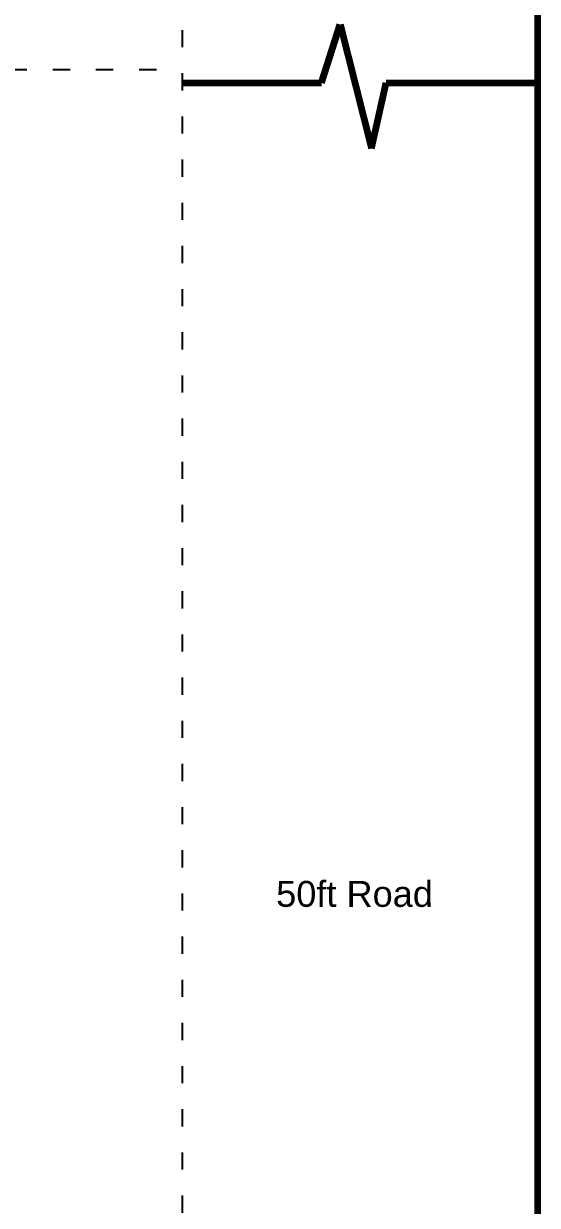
# Model space of a CAD drawing. Header units: inches. Extents: x 2702 to 16065, y 1501 to 3657.
# Drawn here: x 13715 to 14072, y 2209 to 3030 of the extents above; entities that cross this region are included whole.
import ezdxf

# ---------------------------------------------------------------- set-up
doc = ezdxf.new("R2010")
doc.units = ezdxf.units.IN
doc.linetypes.add('ACAD_ISO03W100', pattern=[30, 12, -18])
doc.layers.add('dimensions', color=210, linetype='Continuous')
doc.layers.add('text', color=10, linetype='Continuous')
doc.styles.get("Standard").update_dxf_attribs({"font": 'arial.ttf'})

msp = doc.modelspace()

# ---------------------------------------------------------------- linework, layer by layer
at = {"linetype": 'ACAD_ISO03W100'}
msp.add_line((13824.875, 3175.706), (13824.875, 1749.887), dxfattribs=at)
msp.add_lwpolyline([(13824.875, 1858.231), (13104.875, 1858.231), (13104.875, 2998.231), (13824.875, 2998.231)], dxfattribs=at)
at = {"layer": 'dimensions', "color": 7, "lineweight": 100, "true_color": 0xffffff}
for p, q in [((14071.819, 3175.706), (14071.819, 1749.887)), ((13921.715, 2989.083), (13934.644, 3029.648)), ((13934.644, 3029.648), (13956.419, 2943.329)), ((13824.875, 2989.083), (13921.715, 2989.083)), ((13956.419, 2943.329), (13966.626, 2989.083)), ((13966.626, 2989.083), (14071.819, 2989.083))]:
    msp.add_line(p, q, dxfattribs=at)

# ---------------------------------------------------------------- texts
at = {"layer": 'text', "color": 18, "lineweight": 100, "true_color": 0x000000, "insert": (13890.157, 2434.356), "char_height": 18, "attachment_point": 1}
msp.add_mtext_dynamic_manual_height_columns('{\\C7;50ft Road}', width=246.94435, gutter_width=12.5, heights=[0], dxfattribs=at)

doc.saveas('drawing.dxf')
